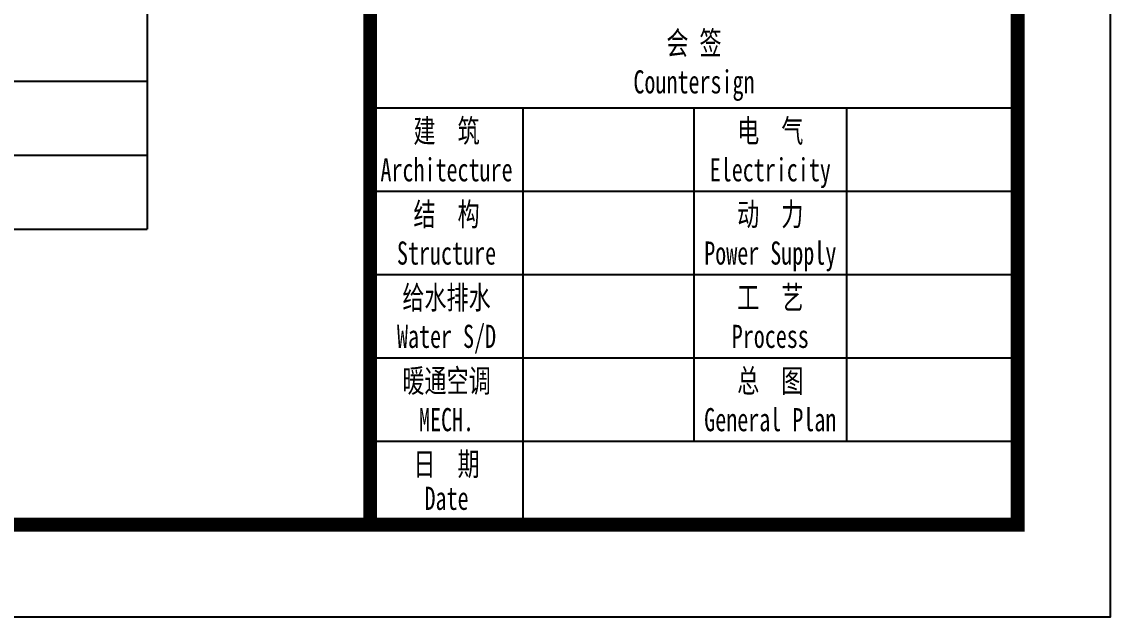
# Model space of a CAD drawing. Extents: x 180850 to 1399066, y 113487 to 334416.
# Drawn here: x 294374 to 302694, y 136382 to 140931 of the extents above; entities that cross this region are included whole.
import ezdxf
from ezdxf.enums import TextEntityAlignment as Align

# ---------------------------------------------------------------- set-up
doc = ezdxf.new("R2010")
doc.units = 0
doc.header["$LTSCALE"] = 1000
doc.layers.add('PUB_TITLE', color=4, linetype='Continuous')
doc.layers.add('TK', color=4, linetype='Continuous')
doc.styles.add('_gyy_title_ST', font='', dxfattribs={"width": 0.8})
doc.styles.get('_gyy_title_ST').set_extended_font_data('SimSun')

msp = doc.modelspace()

# ---------------------------------------------------------------- linework, layer by layer
at = {"layer": 'PUB_TITLE'}
for p, q in [((301986.93, 140270.86), (297037.44, 140270.86)), ((298204.1, 140270.86), (298204.1, 137089.05)), ((299512.19, 140270.86), (299512.19, 137725.41)), ((300678.85, 140270.86), (300678.85, 137725.41)), ((301986.93, 139634.5), (297037.44, 139634.5)), ((301986.93, 138998.14), (297037.44, 138998.14)), ((301986.93, 138361.77), (297037.44, 138361.77)), ((301986.93, 137725.41), (297037.44, 137725.41))]:
    msp.add_line(p, q, dxfattribs=at)
msp.add_lwpolyline([(243229.36, 178381.97), (302694, 178381.97), (302694, 136381.97), (243229.36, 136381.97)], close=True, dxfattribs=at)
at = {"layer": 'PUB_TITLE', "const_width": 106.06}
for points in [[(244997.04, 137089.05), (244997.04, 177674.9), (301986.93, 177674.9), (301986.93, 137089.05)], [(297037.44, 177674.9), (301986.93, 177674.9), (301986.93, 137089.05), (297037.44, 137089.05)]]:
    msp.add_lwpolyline(points, close=True, dxfattribs=at)
at = {"layer": 'TK'}
for p, q in [((295332.24, 173680.07), (295332.24, 139348.04)), ((280205.36, 140478.58), (295332.24, 140478.58)), ((280205.36, 139913.31), (295332.24, 139913.31)), ((279505.83, 139348.04), (295332.24, 139348.04))]:
    msp.add_line(p, q, dxfattribs=at)

# ---------------------------------------------------------------- texts
at = {"layer": 'PUB_TITLE', "style": '_gyy_title_ST', "width": 0.7}
for s, height, p in [('会 签', 176.767, (299512.19, 140680.96)), ('Countersign', 176.7675, (299512.19, 140384)), ('建  筑', 176.767, (297620.77, 140009.25)), ('电  气', 176.767, (300095.52, 140009.25)), ('Architecture', 176.7675, (297620.77, 139712.28)), ('Electricity', 176.7675, (300095.52, 139712.28)), ('结  构', 176.767, (297620.77, 139372.88)), ('动  力', 176.767, (300095.52, 139372.88)), ('Structure', 176.767, (297620.77, 139075.92)), ('Power Supply', 176.7675, (300095.52, 139075.92)), ('给水排水', 176.767, (297620.77, 138736.52)), ('工  艺', 176.767, (300095.52, 138736.52)), ('Water S/D', 176.767, (297620.77, 138439.55)), ('Process', 176.767, (300095.52, 138439.55)), ('暖通空调', 176.767, (297620.77, 138100.16)), ('总  图', 176.767, (300095.52, 138100.16)), ('MECH.', 176.767, (297620.77, 137803.19)), ('General Plan', 176.7675, (300095.52, 137803.19)), ('日  期', 176.767, (297620.77, 137463.79)), ('Date', 176.767, (297620.77, 137202.18))]:
    msp.add_text(s, height=height, dxfattribs=at).set_placement(p, align=Align.CENTER)

doc.saveas('drawing.dxf')
